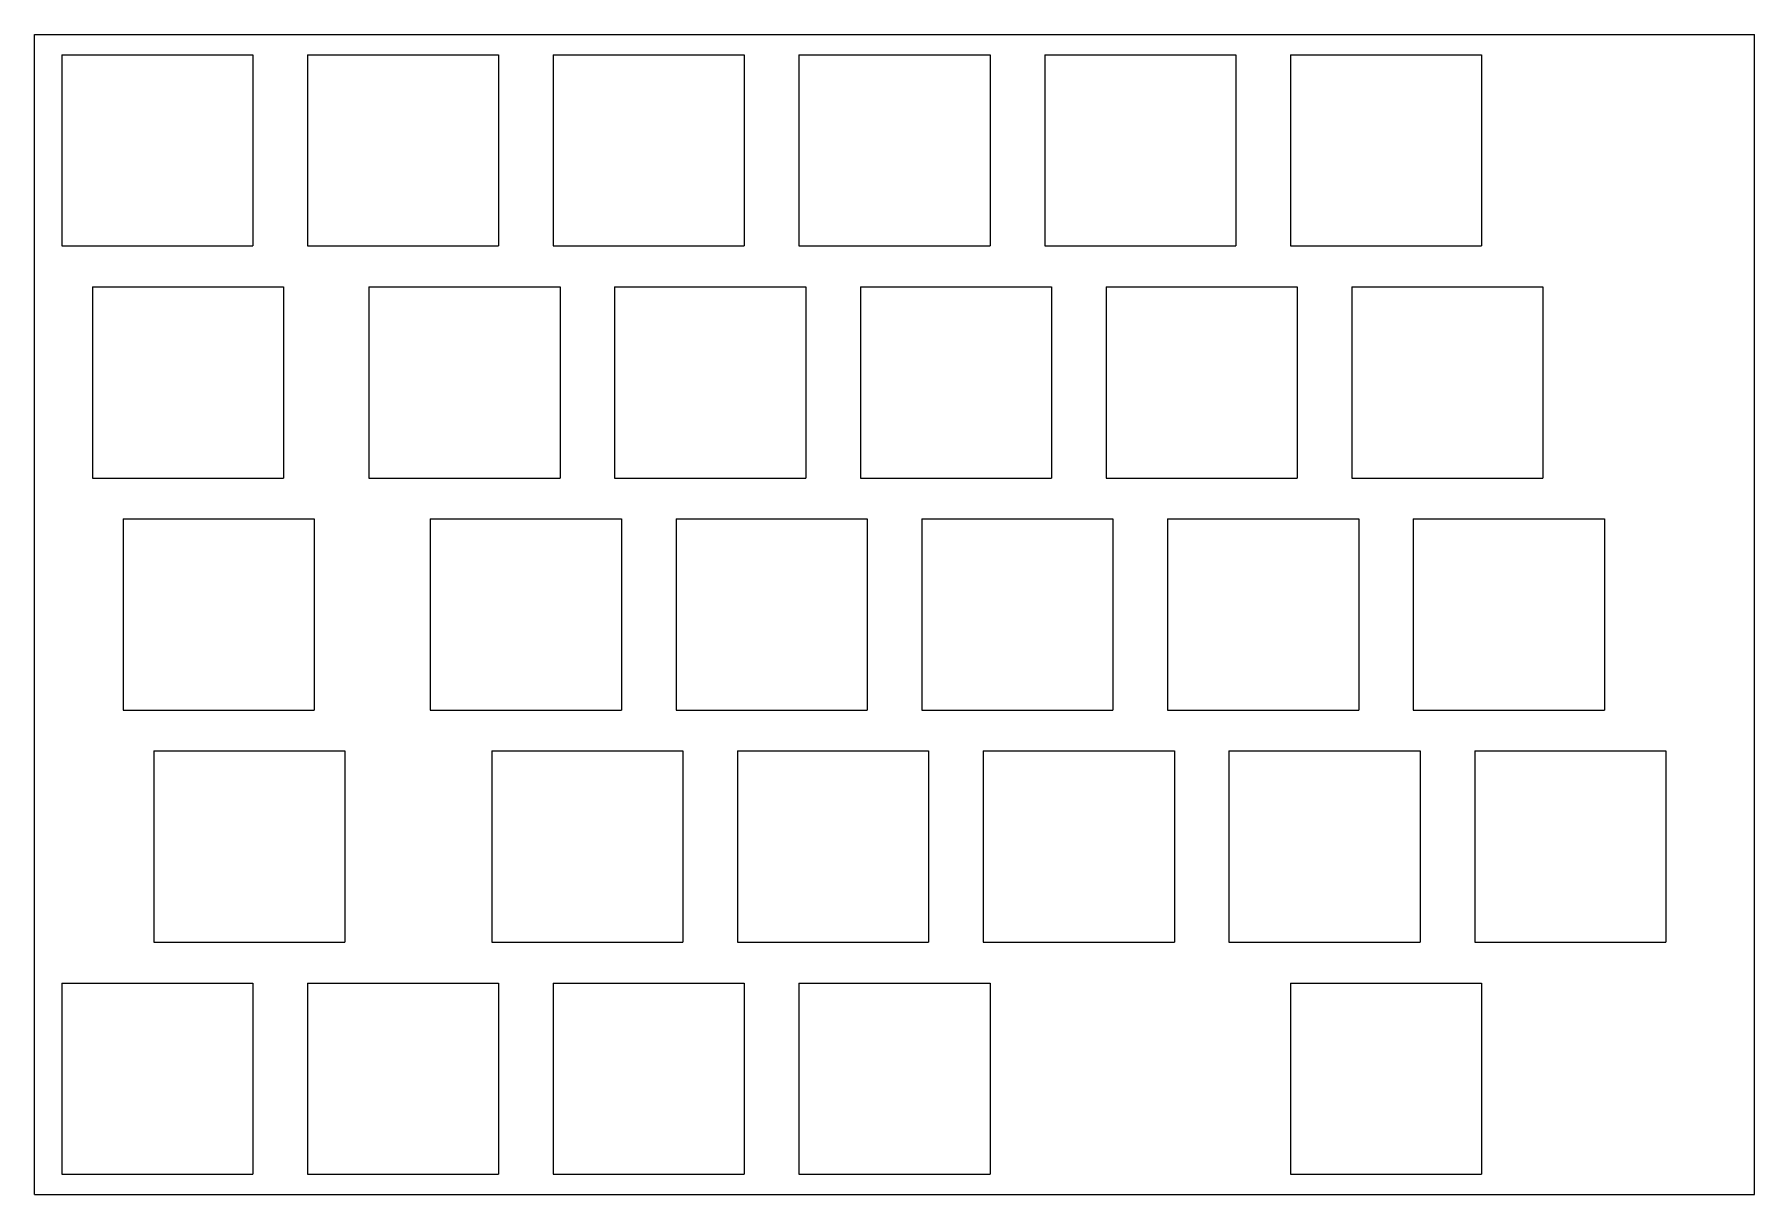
# Model space of a CAD drawing. Header units: millimetres. Extents: x 0 to 126, y -85 to 0.
import ezdxf

# ---------------------------------------------------------------- set-up
doc = ezdxf.new("R2010")
doc.units = ezdxf.units.MM

msp = doc.modelspace()

# ---------------------------------------------------------------- linework, layer by layer
for p, q in [((0, 0), (126, 0)), ((0, -85), (0, 0)), ((126, -85), (126, 0)), ((2, -1.5), (16, -1.5)), ((2, -1.5), (2, -15.5)), ((16, -1.5), (16, -15.5)), ((20, -1.5), (34, -1.5)), ((20, -1.5), (20, -15.5)), ((34, -1.5), (34, -15.5)), ((38, -1.5), (52, -1.5)), ((38, -1.5), (38, -15.5)), ((52, -1.5), (52, -15.5)), ((56, -1.5), (70, -1.5)), ((56, -1.5), (56, -15.5)), ((70, -1.5), (70, -15.5)), ((74, -1.5), (88, -1.5)), ((74, -1.5), (74, -15.5)), ((88, -1.5), (88, -15.5)), ((92, -1.5), (106, -1.5)), ((92, -1.5), (92, -15.5)), ((106, -1.5), (106, -15.5)), ((2, -15.5), (16, -15.5)), ((20, -15.5), (34, -15.5)), ((38, -15.5), (52, -15.5)), ((56, -15.5), (70, -15.5)), ((74, -15.5), (88, -15.5)), ((92, -15.5), (106, -15.5)), ((4.25, -18.5), (18.25, -18.5)), ((4.25, -18.5), (4.25, -32.5)), ((18.25, -18.5), (18.25, -32.5)), ((24.5, -18.5), (38.5, -18.5)), ((24.5, -18.5), (24.5, -32.5)), ((38.5, -18.5), (38.5, -32.5)), ((42.5, -18.5), (56.5, -18.5)), ((42.5, -18.5), (42.5, -32.5)), ((56.5, -18.5), (56.5, -32.5)), ((60.5, -18.5), (74.5, -18.5)), ((60.5, -18.5), (60.5, -32.5)), ((74.5, -18.5), (74.5, -32.5)), ((78.5, -18.5), (92.5, -18.5)), ((78.5, -18.5), (78.5, -32.5)), ((92.5, -18.5), (92.5, -32.5)), ((96.5, -18.5), (110.5, -18.5)), ((96.5, -18.5), (96.5, -32.5)), ((110.5, -18.5), (110.5, -32.5)), ((4.25, -32.5), (18.25, -32.5)), ((24.5, -32.5), (38.5, -32.5)), ((42.5, -32.5), (56.5, -32.5)), ((60.5, -32.5), (74.5, -32.5)), ((78.5, -32.5), (92.5, -32.5)), ((96.5, -32.5), (110.5, -32.5)), ((6.5, -35.5), (20.5, -35.5)), ((6.5, -35.5), (6.5, -49.5)), ((20.5, -35.5), (20.5, -49.5)), ((29, -35.5), (43, -35.5)), ((29, -35.5), (29, -49.5)), ((43, -35.5), (43, -49.5)), ((47, -35.5), (61, -35.5)), ((47, -35.5), (47, -49.5)), ((61, -35.5), (61, -49.5)), ((65, -35.5), (79, -35.5)), ((65, -35.5), (65, -49.5)), ((79, -35.5), (79, -49.5)), ((83, -35.5), (97, -35.5)), ((83, -35.5), (83, -49.5)), ((97, -35.5), (97, -49.5)), ((101, -35.5), (115, -35.5)), ((101, -35.5), (101, -49.5)), ((115, -35.5), (115, -49.5)), ((6.5, -49.5), (20.5, -49.5)), ((29, -49.5), (43, -49.5)), ((47, -49.5), (61, -49.5)), ((65, -49.5), (79, -49.5)), ((83, -49.5), (97, -49.5)), ((101, -49.5), (115, -49.5)), ((8.75, -52.5), (22.75, -52.5)), ((8.75, -52.5), (8.75, -66.5)), ((22.75, -52.5), (22.75, -66.5)), ((33.5, -52.5), (47.5, -52.5)), ((33.5, -52.5), (33.5, -66.5)), ((47.5, -52.5), (47.5, -66.5)), ((51.5, -52.5), (65.5, -52.5)), ((51.5, -52.5), (51.5, -66.5)), ((65.5, -52.5), (65.5, -66.5)), ((69.5, -52.5), (83.5, -52.5)), ((69.5, -52.5), (69.5, -66.5)), ((83.5, -52.5), (83.5, -66.5)), ((87.5, -52.5), (101.5, -52.5)), ((87.5, -52.5), (87.5, -66.5)), ((101.5, -52.5), (101.5, -66.5)), ((105.5, -52.5), (119.5, -52.5)), ((105.5, -52.5), (105.5, -66.5)), ((119.5, -52.5), (119.5, -66.5)), ((8.75, -66.5), (22.75, -66.5)), ((33.5, -66.5), (47.5, -66.5)), ((51.5, -66.5), (65.5, -66.5)), ((69.5, -66.5), (83.5, -66.5)), ((87.5, -66.5), (101.5, -66.5)), ((105.5, -66.5), (119.5, -66.5)), ((2, -69.5), (16, -69.5)), ((2, -69.5), (2, -83.5)), ((16, -69.5), (16, -83.5)), ((20, -69.5), (34, -69.5)), ((20, -69.5), (20, -83.5)), ((34, -69.5), (34, -83.5)), ((38, -69.5), (52, -69.5)), ((38, -69.5), (38, -83.5)), ((52, -69.5), (52, -83.5)), ((56, -69.5), (70, -69.5)), ((56, -69.5), (56, -83.5)), ((70, -69.5), (70, -83.5)), ((92, -69.5), (106, -69.5)), ((92, -69.5), (92, -83.5)), ((106, -69.5), (106, -83.5)), ((2, -83.5), (16, -83.5)), ((20, -83.5), (34, -83.5)), ((38, -83.5), (52, -83.5)), ((56, -83.5), (70, -83.5)), ((92, -83.5), (106, -83.5)), ((0, -85), (126, -85))]:
    msp.add_line(p, q)

doc.saveas('drawing.dxf')
